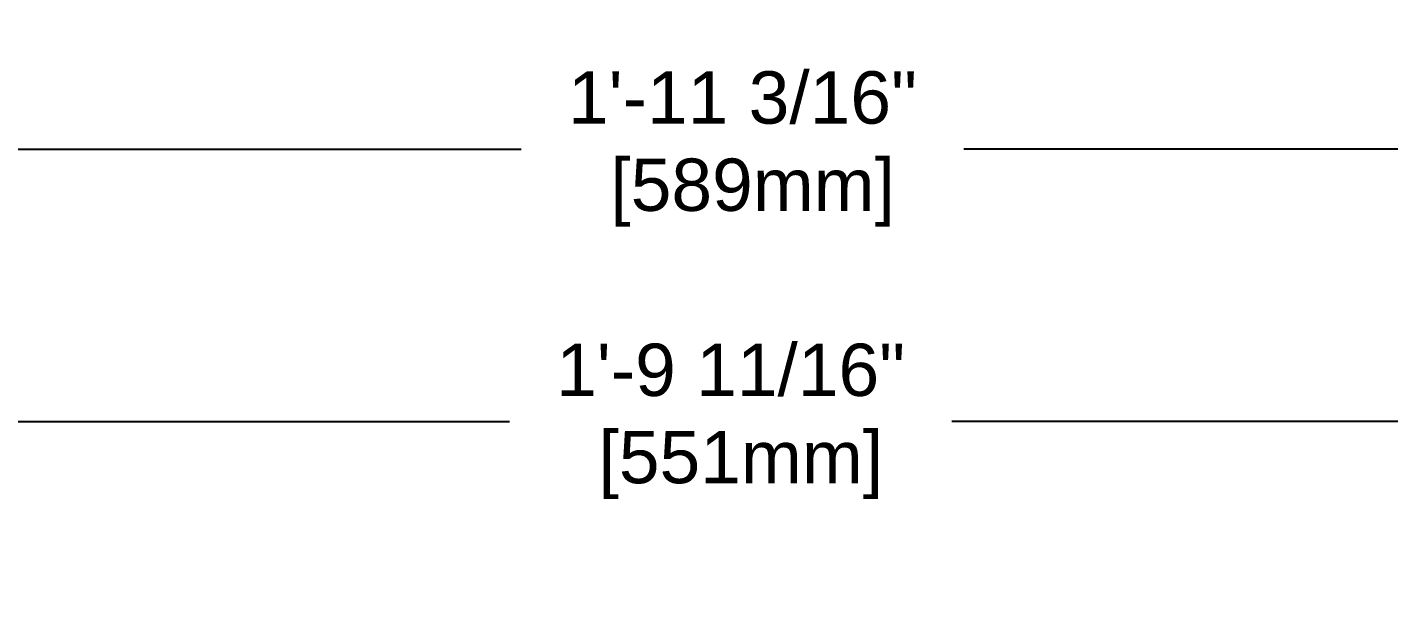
# Model space of a CAD drawing. Header units: inches. Extents: x -3.4 to 54.7, y -1.4 to 10.7.
# Drawn here: x 9.353 to 14.228, y 6.932 to 9.015 of the extents above; entities that cross this region are included whole.
import ezdxf

# ---------------------------------------------------------------- set-up
doc = ezdxf.new("R2010")
doc.units = ezdxf.units.IN
doc.header["$MEASUREMENT"] = 0
doc.layers.add('Dimensions', color=3, linetype='Continuous')
doc.styles.add('ARIAL', font='arial.ttf')
doc.dimstyles.new('Arial', dxfattribs={"dimscale": 1.5, "dimtxt": 0.125, "dimasz": 0.125, "dimexe": 0.125, "dimexo": 0.125, "dimgap": 0.125, "dimtad": 0, "dimtih": 1, "dimtoh": 1, "dimdec": 4, "dimzin": 0, "dimdsep": 46, "dimlunit": 4, "dimtxsty": 'ARIAL', "dimcen": 0.125, "dimadec": 0, "dimazin": 0, "dimtfac": 1, "dimtdec": 4, "dimtofl": 0, "dimtmove": 0, "dimatfit": 3, "dimfxl": 0, "dimfrac": 2, "dimtolj": 1, "dimtzin": 0, "dimarcsym": 0})

# ---------------------------------------------------------------- blocks, each defined once
blk = doc.blocks.new('*D14')
at = {"layer": 'Defpoints', "color": 0}
for p in [(23.4536, 8.5789), (0.2542, 4.4823), (23.4536, 4.4823)]:
    blk.add_point(p, dxfattribs=at)
at = {"layer": 'Dimensions', "color": 0, "lineweight": -2}
for p, q in [((0.2542, 4.6698), (0.2542, 8.7664)), ((23.4536, 4.6698), (23.4536, 8.7664)), ((0.4417, 8.5789), (11.1225, 8.5789)), ((23.2661, 8.5789), (12.7065, 8.5789))]:
    blk.add_line(p, q, dxfattribs=at)
at = {"layer": 'Dimensions', "color": 0}
for points in [[(0.4417, 8.6101), (0.4417, 8.5476), (0.2542, 8.5789)], [(23.2661, 8.6101), (23.2661, 8.5476), (23.4536, 8.5789)]]:
    blk.add_solid(points, dxfattribs=at)
at = {"layer": 'Dimensions', "color": 0, "insert": (11.9145, 8.5789), "char_height": 0.1875, "attachment_point": 5, "style": 'ARIAL'}
blk.add_mtext('\\A1;1\'-11 3/16"\\P [589mm]', dxfattribs=at)
blk = doc.blocks.new('*D18')
at = {"layer": 'Defpoints', "color": 0}
for p in [(1.0001, 7.6035), (1.0001, 4.4773), (22.7077, 4.4773)]:
    blk.add_point(p, dxfattribs=at)
at = {"layer": 'Dimensions', "color": 0, "lineweight": -2}
for p, q in [((1.0001, 4.6648), (1.0001, 7.791)), ((22.7077, 4.6648), (22.7077, 7.791)), ((1.1876, 7.6035), (11.08, 7.6035)), ((22.5202, 7.6035), (12.6641, 7.6035))]:
    blk.add_line(p, q, dxfattribs=at)
at = {"layer": 'Dimensions', "color": 0}
for points in [[(1.1876, 7.6347), (1.1876, 7.5722), (1.0001, 7.6035)], [(22.5202, 7.6347), (22.5202, 7.5722), (22.7077, 7.6035)]]:
    blk.add_solid(points, dxfattribs=at)
at = {"layer": 'Dimensions', "color": 0, "insert": (11.872, 7.6035), "char_height": 0.1875, "attachment_point": 5, "style": 'ARIAL'}
blk.add_mtext('\\A1;1\'-9 11/16"\\P [551mm]', dxfattribs=at)

msp = doc.modelspace()

# ---------------------------------------------------------------- dimensions: what is measured, and where the dimension line sits
at = {"layer": 'Dimensions'}
for base, p1, p2, picture, middle in [((23.45356, 8.5789), (0.25417, 4.48233), (23.45356, 4.48233), '*D14', (11.91448, 8.5789)), ((1.00008, 7.60348), (22.70765, 4.47733), (1.00008, 4.47733), '*D18', (11.87205, 7.60348))]:
    dim = msp.add_linear_dim(base=base, p1=p1, p2=p2, dimstyle='Arial', override={"dimpost": '\\X'}, dxfattribs=at)
    dim.commit()
    dim.dimension.update_dxf_attribs({"geometry": picture, "text_midpoint": middle, "dimtype": 160})

doc.saveas('drawing.dxf')
